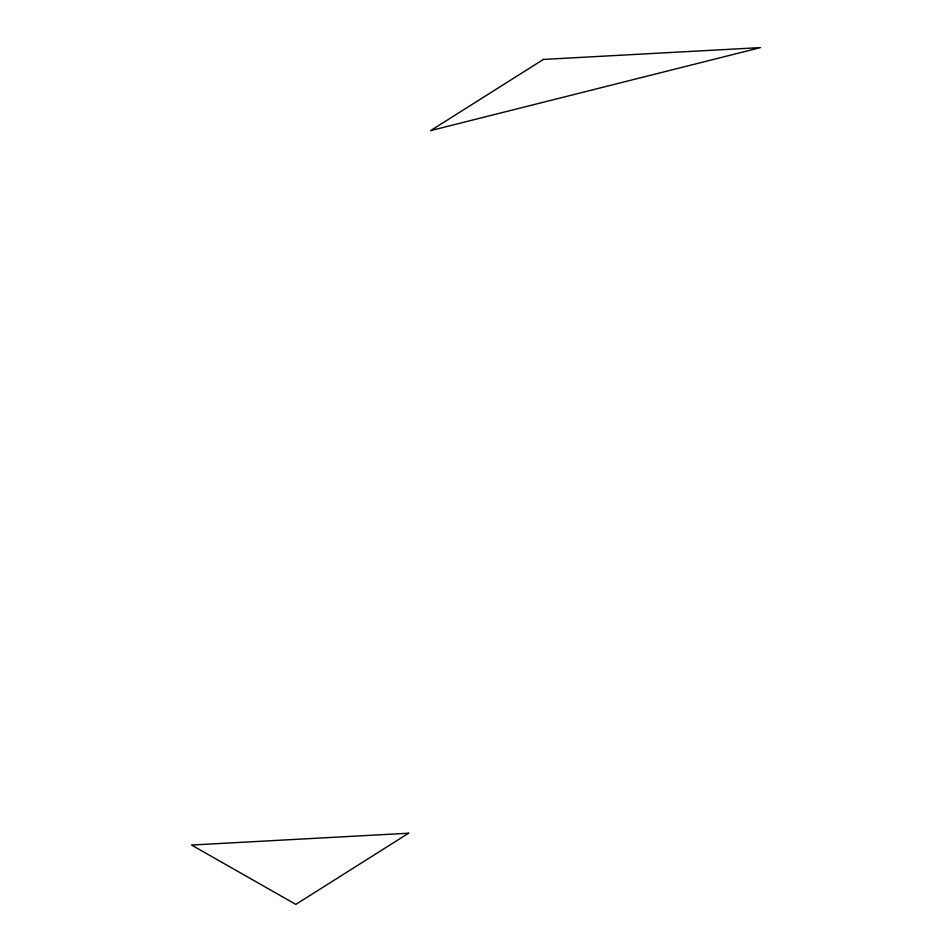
<?xml version="1.0" encoding="UTF-8"?>
<svg xmlns="http://www.w3.org/2000/svg" width="952" height="952" viewBox="0 0 952 952"><rect width="100%" height="100%" fill="white"/><g stroke="black" fill="none" stroke-linecap="round" stroke-linejoin="round"><path stroke-width="1.43" d="M543.39 59.429L430.613 130.614L760.493 47.6L543.39 59.429M408.61 833.214L295.822 904.4L191.507 845.043L408.61 833.214"/></g></svg>
